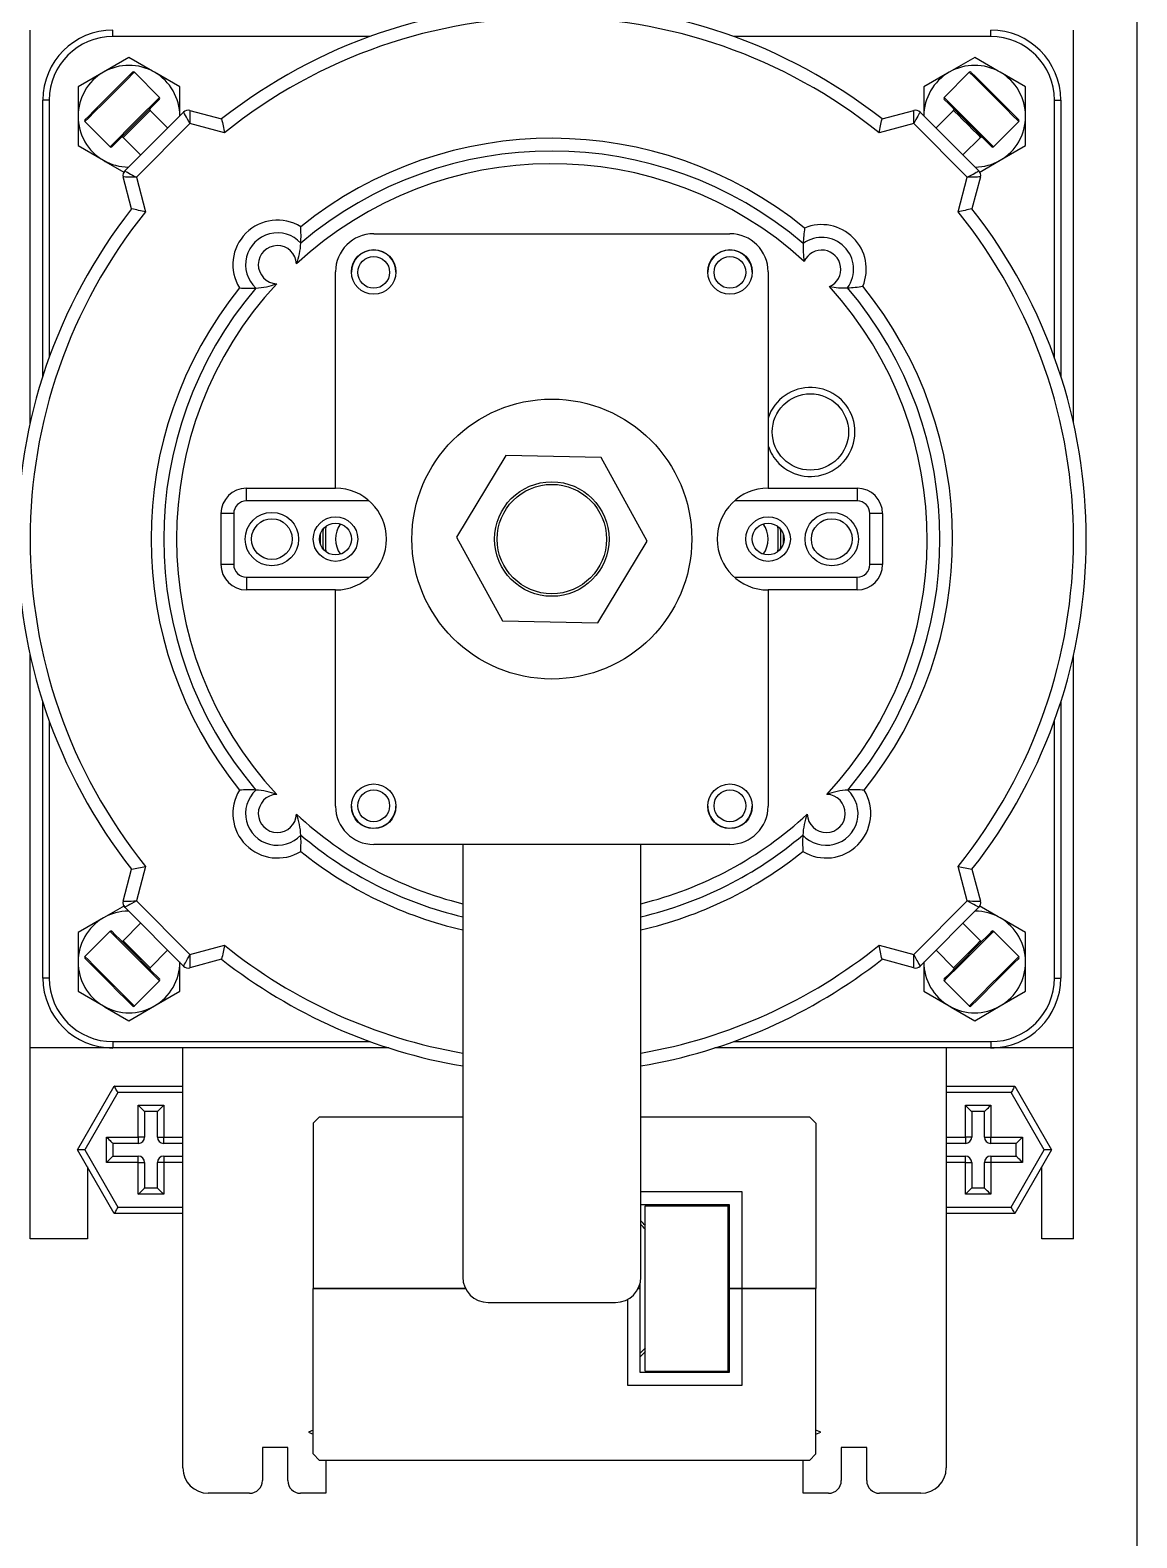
# Model space of a CAD drawing. Header units: millimetres. Extents: x 4754612 to 5801174, y 2368242 to 2777223.
# Drawn here: x 5038218.8 to 5038280.9, y 2446455.2 to 2446539.9 of the extents above; entities that cross this region are included whole.
import ezdxf

# ---------------------------------------------------------------- set-up
doc = ezdxf.new("R2010")
doc.units = ezdxf.units.MM
doc.header["$LTSCALE"] = 1000
doc.layers.add('(주)하나기공-LEADER', color=7, linetype='Continuous')

msp = doc.modelspace()

# ---------------------------------------------------------------- linework, layer by layer
at = {"layer": '(주)하나기공-LEADER', "color": 8, "linetype": 'ByBlock', "lineweight": -2}
for p, q in [((5038218.797, 2446517.804), (5038218.797, 2446539.868)), ((5038223.439, 2446539.511), (5038223.439, 2446539.868)), ((5038237.887, 2446539.511), (5038223.439, 2446539.511)), ((5038272.725, 2446539.511), (5038258.278, 2446539.511)), ((5038272.725, 2446539.511), (5038272.725, 2446539.868)), ((5038277.368, 2446517.804), (5038277.368, 2446539.868)), ((5038224.344, 2446538.335), (5038222.915, 2446537.51)), ((5038271.821, 2446538.335), (5038270.392, 2446537.51)), ((5038223.323, 2446536.287), (5038224.546, 2446537.51)), ((5038226.061, 2446536.096), (5038224.647, 2446537.51)), ((5038227.201, 2446536.685), (5038225.772, 2446537.51)), ((5038271.518, 2446537.51), (5038270.104, 2446536.096)), ((5038274.678, 2446536.685), (5038273.249, 2446537.51)), ((5038221.487, 2446536.685), (5038221.487, 2446535.036)), ((5038227.201, 2446535.036), (5038227.201, 2446536.685)), ((5038268.964, 2446536.685), (5038268.964, 2446535.036)), ((5038274.678, 2446535.036), (5038274.678, 2446536.685)), ((5038219.868, 2446535.94), (5038219.511, 2446535.94)), ((5038219.511, 2446520.444), (5038219.511, 2446535.94)), ((5038219.868, 2446535.94), (5038219.868, 2446521.493)), ((5038224.792, 2446534.827), (5038226.061, 2446536.096)), ((5038226.061, 2446535.995), (5038224.838, 2446534.772)), ((5038276.297, 2446535.94), (5038276.654, 2446535.94)), ((5038276.297, 2446521.493), (5038276.297, 2446535.94)), ((5038276.654, 2446535.94), (5038276.654, 2446520.444)), ((5038221.487, 2446535.036), (5038221.487, 2446533.386)), ((5038224.107, 2446531.971), (5038227.408, 2446535.273)), ((5038225.531, 2446535.364), (5038224.838, 2446534.672)), ((5038226.515, 2446534.38), (5038225.531, 2446535.364)), ((5038227.753, 2446535.365), (5038229.545, 2446534.885)), ((5038266.619, 2446534.885), (5038268.412, 2446535.365)), ((5038268.757, 2446535.273), (5038272.058, 2446531.971)), ((5038270.634, 2446535.364), (5038269.65, 2446534.38)), ((5038274.678, 2446533.386), (5038274.678, 2446535.036)), ((5038221.869, 2446534.733), (5038223.283, 2446533.318)), ((5038223.283, 2446533.318), (5038224.792, 2446534.827)), ((5038224.838, 2446534.672), (5038224.015, 2446533.849)), ((5038227.767, 2446534.622), (5038224.758, 2446531.612)), ((5038229.708, 2446534.102), (5038227.767, 2446534.622)), ((5038268.398, 2446534.622), (5038266.456, 2446534.102)), ((5038271.407, 2446531.612), (5038268.398, 2446534.622)), ((5038272.882, 2446533.318), (5038274.296, 2446534.733)), ((5038274.22, 2446534.909), (5038274.296, 2446534.834)), ((5038221.487, 2446533.386), (5038222.915, 2446532.561)), ((5038224.015, 2446533.849), (5038225, 2446532.864)), ((5038271.165, 2446532.864), (5038272.149, 2446533.849)), ((5038272.803, 2446533.396), (5038272.882, 2446533.318)), ((5038272.08, 2446531.886), (5038273.249, 2446532.561)), ((5038224.495, 2446529.834), (5038224.014, 2446531.626)), ((5038224.758, 2446531.612), (5038225.278, 2446529.671)), ((5038270.887, 2446529.671), (5038271.407, 2446531.612)), ((5038272.15, 2446531.626), (5038271.67, 2446529.834)), ((5038238.082, 2446528.44), (5038258.082, 2446528.44)), ((5038235.939, 2446514.154), (5038235.939, 2446526.297)), ((5038260.225, 2446526.297), (5038260.225, 2446514.154)), ((5038245.496, 2446515.993), (5038242.722, 2446511.405)), ((5038250.856, 2446515.885), (5038245.496, 2446515.993)), ((5038253.442, 2446511.189), (5038250.856, 2446515.885)), ((5038230.939, 2446513.44), (5038230.939, 2446514.154)), ((5038230.939, 2446514.154), (5038235.939, 2446514.154)), ((5038260.225, 2446514.154), (5038265.225, 2446514.154)), ((5038265.225, 2446514.154), (5038265.225, 2446513.44)), ((5038237.829, 2446513.44), (5038230.939, 2446513.44)), ((5038265.225, 2446513.44), (5038258.335, 2446513.44)), ((5038229.511, 2446509.868), (5038229.511, 2446512.726)), ((5038230.225, 2446512.726), (5038229.511, 2446512.726)), ((5038230.225, 2446512.726), (5038230.225, 2446509.868)), ((5038265.939, 2446509.868), (5038265.939, 2446512.726)), ((5038266.654, 2446512.726), (5038265.939, 2446512.726)), ((5038266.654, 2446512.726), (5038266.654, 2446509.868)), ((5038242.722, 2446511.405), (5038245.309, 2446506.709)), ((5038250.669, 2446506.601), (5038253.442, 2446511.189)), ((5038230.225, 2446509.868), (5038229.511, 2446509.868)), ((5038266.654, 2446509.868), (5038265.939, 2446509.868)), ((5038230.939, 2446509.154), (5038230.939, 2446508.44)), ((5038230.939, 2446509.154), (5038237.829, 2446509.154)), ((5038258.335, 2446509.154), (5038265.225, 2446509.154)), ((5038265.225, 2446508.44), (5038265.225, 2446509.154)), ((5038235.939, 2446508.44), (5038230.939, 2446508.44)), ((5038235.939, 2446496.297), (5038235.939, 2446508.44)), ((5038265.225, 2446508.44), (5038260.225, 2446508.44)), ((5038260.225, 2446508.44), (5038260.225, 2446496.297)), ((5038245.309, 2446506.709), (5038250.669, 2446506.601)), ((5038218.797, 2446482.726), (5038218.797, 2446504.79)), ((5038277.368, 2446482.726), (5038277.368, 2446504.79)), ((5038219.511, 2446486.654), (5038219.511, 2446502.15)), ((5038276.654, 2446502.15), (5038276.654, 2446486.654)), ((5038219.868, 2446501.101), (5038219.868, 2446486.654)), ((5038276.297, 2446486.654), (5038276.297, 2446501.101)), ((5038258.082, 2446494.154), (5038238.082, 2446494.154)), ((5038243.082, 2446494.154), (5038243.082, 2446469.868)), ((5038253.082, 2446469.868), (5038253.082, 2446494.154)), ((5038224.014, 2446490.967), (5038224.495, 2446492.76)), ((5038225.278, 2446492.923), (5038224.758, 2446490.982)), ((5038271.407, 2446490.982), (5038270.887, 2446492.923)), ((5038271.67, 2446492.76), (5038272.15, 2446490.967)), ((5038224.758, 2446490.982), (5038227.767, 2446487.972)), ((5038268.398, 2446487.972), (5038271.407, 2446490.982)), ((5038224.084, 2446490.708), (5038222.915, 2446490.033)), ((5038227.408, 2446487.321), (5038224.107, 2446490.623)), ((5038272.058, 2446490.623), (5038268.757, 2446487.321)), ((5038223.283, 2446489.276), (5038221.869, 2446487.861)), ((5038225, 2446489.73), (5038224.015, 2446488.745)), ((5038272.149, 2446488.745), (5038271.165, 2446489.73)), ((5038274.296, 2446487.861), (5038272.882, 2446489.276)), ((5038274.678, 2446489.208), (5038273.249, 2446490.033)), ((5038221.487, 2446489.208), (5038221.487, 2446487.558)), ((5038227.767, 2446487.972), (5038229.708, 2446488.492)), ((5038266.456, 2446488.492), (5038268.398, 2446487.972)), ((5038274.678, 2446487.558), (5038274.678, 2446489.208)), ((5038221.487, 2446487.558), (5038221.487, 2446485.909)), ((5038225.531, 2446487.23), (5038226.515, 2446488.214)), ((5038227.201, 2446485.909), (5038227.201, 2446487.558)), ((5038229.545, 2446487.709), (5038227.753, 2446487.229)), ((5038268.412, 2446487.229), (5038266.619, 2446487.709)), ((5038268.964, 2446487.558), (5038268.964, 2446485.909)), ((5038269.65, 2446488.214), (5038270.634, 2446487.23)), ((5038274.678, 2446485.909), (5038274.678, 2446487.558)), ((5038219.868, 2446486.654), (5038219.511, 2446486.654)), ((5038221.487, 2446485.909), (5038222.915, 2446485.084)), ((5038224.647, 2446485.084), (5038226.061, 2446486.498)), ((5038268.964, 2446485.909), (5038270.392, 2446485.084)), ((5038270.104, 2446486.498), (5038271.518, 2446485.084)), ((5038276.297, 2446486.654), (5038276.654, 2446486.654)), ((5038224.344, 2446484.259), (5038225.772, 2446485.084)), ((5038271.821, 2446484.259), (5038273.249, 2446485.084)), ((5038223.439, 2446482.726), (5038218.797, 2446482.726)), ((5038218.797, 2446472.011), (5038218.797, 2446482.726)), ((5038223.439, 2446483.083), (5038223.439, 2446482.726)), ((5038223.439, 2446483.083), (5038237.887, 2446483.083)), ((5038238.935, 2446482.726), (5038223.439, 2446482.726)), ((5038227.368, 2446459.154), (5038227.368, 2446482.726)), ((5038272.725, 2446482.726), (5038257.23, 2446482.726)), ((5038258.278, 2446483.083), (5038272.725, 2446483.083)), ((5038270.225, 2446482.726), (5038270.225, 2446459.154)), ((5038272.725, 2446483.083), (5038272.725, 2446482.726)), ((5038277.368, 2446482.726), (5038272.725, 2446482.726)), ((5038277.368, 2446472.011), (5038277.368, 2446482.726)), ((5038221.458, 2446477.011), (5038223.52, 2446480.583)), ((5038223.727, 2446480.226), (5038221.871, 2446477.011)), ((5038223.52, 2446480.583), (5038227.368, 2446480.583)), ((5038227.368, 2446480.226), (5038223.727, 2446480.226)), ((5038270.225, 2446480.583), (5038274.073, 2446480.583)), ((5038273.867, 2446480.226), (5038270.225, 2446480.226)), ((5038275.722, 2446477.011), (5038273.867, 2446480.226)), ((5038274.073, 2446480.583), (5038276.135, 2446477.011)), ((5038224.868, 2446477.726), (5038224.868, 2446479.511)), ((5038224.868, 2446479.511), (5038226.297, 2446479.511)), ((5038225.225, 2446479.154), (5038225.225, 2446477.726)), ((5038225.939, 2446479.154), (5038225.225, 2446479.154)), ((5038225.939, 2446477.726), (5038225.939, 2446479.154)), ((5038226.297, 2446479.511), (5038226.297, 2446477.726)), ((5038271.297, 2446479.511), (5038272.725, 2446479.511)), ((5038271.297, 2446477.726), (5038271.297, 2446479.511)), ((5038271.654, 2446479.154), (5038271.654, 2446477.726)), ((5038272.368, 2446479.154), (5038271.654, 2446479.154)), ((5038272.368, 2446477.726), (5038272.368, 2446479.154)), ((5038272.725, 2446479.511), (5038272.725, 2446477.726)), ((5038235.047, 2446478.861), (5038234.689, 2446478.504)), ((5038234.689, 2446478.504), (5038234.689, 2446469.218)), ((5038235.047, 2446478.861), (5038243.082, 2446478.861)), ((5038253.082, 2446478.861), (5038262.547, 2446478.861)), ((5038262.904, 2446478.504), (5038262.547, 2446478.861)), ((5038262.904, 2446478.504), (5038262.904, 2446469.218)), ((5038223.082, 2446476.297), (5038223.082, 2446477.726)), ((5038223.082, 2446477.726), (5038224.868, 2446477.726)), ((5038225.225, 2446477.726), (5038224.868, 2446477.726)), ((5038224.868, 2446477.726), (5038224.868, 2446477.368)), ((5038225.939, 2446477.726), (5038226.297, 2446477.726)), ((5038226.297, 2446477.368), (5038226.297, 2446477.726)), ((5038226.297, 2446477.726), (5038227.368, 2446477.726)), ((5038270.225, 2446477.726), (5038271.297, 2446477.726)), ((5038271.297, 2446477.726), (5038271.297, 2446477.368)), ((5038271.654, 2446477.726), (5038271.297, 2446477.726)), ((5038272.368, 2446477.726), (5038272.725, 2446477.726)), ((5038272.725, 2446477.726), (5038274.511, 2446477.726)), ((5038272.725, 2446477.368), (5038272.725, 2446477.726)), ((5038274.511, 2446477.726), (5038274.511, 2446476.297)), ((5038221.871, 2446477.011), (5038221.458, 2446477.011)), ((5038223.52, 2446473.44), (5038221.458, 2446477.011)), ((5038221.871, 2446477.011), (5038223.727, 2446473.797)), ((5038223.439, 2446477.368), (5038223.439, 2446476.654)), ((5038224.868, 2446477.368), (5038223.439, 2446477.368)), ((5038223.439, 2446476.654), (5038224.868, 2446476.654)), ((5038224.868, 2446476.297), (5038224.868, 2446476.654)), ((5038227.368, 2446477.368), (5038226.297, 2446477.368)), ((5038226.297, 2446476.654), (5038226.297, 2446476.297)), ((5038226.297, 2446476.654), (5038227.368, 2446476.654)), ((5038271.297, 2446477.368), (5038270.225, 2446477.368)), ((5038270.225, 2446476.654), (5038271.297, 2446476.654)), ((5038271.297, 2446476.297), (5038271.297, 2446476.654)), ((5038274.154, 2446477.368), (5038272.725, 2446477.368)), ((5038272.725, 2446476.654), (5038274.154, 2446476.654)), ((5038272.725, 2446476.654), (5038272.725, 2446476.297)), ((5038273.867, 2446473.797), (5038275.722, 2446477.011)), ((5038276.135, 2446477.011), (5038274.073, 2446473.44)), ((5038274.154, 2446476.654), (5038274.154, 2446477.368)), ((5038276.135, 2446477.011), (5038275.722, 2446477.011)), ((5038222.011, 2446476.054), (5038222.011, 2446472.011)), ((5038224.868, 2446476.297), (5038223.082, 2446476.297)), ((5038224.868, 2446474.511), (5038224.868, 2446476.297)), ((5038224.868, 2446476.297), (5038225.225, 2446476.297)), ((5038225.225, 2446476.297), (5038225.225, 2446474.868)), ((5038225.939, 2446474.868), (5038225.939, 2446476.297)), ((5038226.297, 2446476.297), (5038225.939, 2446476.297)), ((5038226.297, 2446476.297), (5038226.297, 2446474.511)), ((5038227.368, 2446476.297), (5038226.297, 2446476.297)), ((5038271.297, 2446476.297), (5038270.225, 2446476.297)), ((5038271.297, 2446474.511), (5038271.297, 2446476.297)), ((5038271.297, 2446476.297), (5038271.654, 2446476.297)), ((5038271.654, 2446476.297), (5038271.654, 2446474.868)), ((5038272.368, 2446474.868), (5038272.368, 2446476.297)), ((5038272.725, 2446476.297), (5038272.368, 2446476.297)), ((5038272.725, 2446476.297), (5038272.725, 2446474.511)), ((5038274.511, 2446476.297), (5038272.725, 2446476.297)), ((5038275.582, 2446472.011), (5038275.582, 2446476.054)), ((5038225.225, 2446474.868), (5038225.939, 2446474.868)), ((5038271.654, 2446474.868), (5038272.368, 2446474.868)), ((5038226.297, 2446474.511), (5038224.868, 2446474.511)), ((5038258.761, 2446474.647), (5038253.082, 2446474.647)), ((5038258.761, 2446469.218), (5038258.761, 2446474.647)), ((5038272.725, 2446474.511), (5038271.297, 2446474.511)), ((5038227.368, 2446473.44), (5038223.52, 2446473.44)), ((5038223.727, 2446473.797), (5038227.368, 2446473.797)), ((5038253.082, 2446473.933), (5038258.047, 2446473.933)), ((5038253.332, 2446473.861), (5038257.975, 2446473.861)), ((5038253.332, 2446464.576), (5038253.332, 2446473.861)), ((5038257.975, 2446473.861), (5038257.975, 2446473.933)), ((5038257.975, 2446464.576), (5038257.975, 2446473.861)), ((5038258.047, 2446473.933), (5038258.047, 2446469.218)), ((5038270.225, 2446473.797), (5038273.867, 2446473.797)), ((5038274.073, 2446473.44), (5038270.225, 2446473.44)), ((5038222.011, 2446472.011), (5038218.797, 2446472.011)), ((5038277.368, 2446472.011), (5038275.582, 2446472.011)), ((5038234.689, 2446469.218), (5038243.239, 2446469.218)), ((5038234.689, 2446459.933), (5038234.689, 2446469.218)), ((5038243.239, 2446469.218), (5038234.689, 2446469.218)), ((5038252.926, 2446469.218), (5038253.047, 2446469.218)), ((5038253.047, 2446469.218), (5038252.926, 2446469.218)), ((5038253.047, 2446469.218), (5038253.047, 2446469.551)), ((5038253.047, 2446464.504), (5038253.047, 2446469.218)), ((5038258.047, 2446469.218), (5038258.761, 2446469.218)), ((5038258.047, 2446469.218), (5038258.047, 2446464.504)), ((5038258.761, 2446469.218), (5038258.047, 2446469.218)), ((5038258.761, 2446469.218), (5038262.904, 2446469.218)), ((5038258.761, 2446463.79), (5038258.761, 2446469.218)), ((5038262.904, 2446469.218), (5038258.761, 2446469.218)), ((5038262.904, 2446459.933), (5038262.904, 2446469.218)), ((5038244.511, 2446468.44), (5038251.654, 2446468.44)), ((5038252.332, 2446468.611), (5038252.332, 2446463.79)), ((5038258.047, 2446464.504), (5038253.047, 2446464.504)), ((5038253.332, 2446464.576), (5038257.975, 2446464.576)), ((5038257.975, 2446464.504), (5038257.975, 2446464.576)), ((5038252.332, 2446463.79), (5038258.761, 2446463.79)), ((5038234.689, 2446461.28), (5038234.414, 2446461.166)), ((5038234.414, 2446461.166), (5038234.689, 2446461.051)), ((5038263.179, 2446461.166), (5038262.904, 2446461.28)), ((5038262.904, 2446461.051), (5038263.179, 2446461.166)), ((5038233.261, 2446460.29), (5038231.832, 2446460.29)), ((5038231.832, 2446460.29), (5038231.832, 2446458.44)), ((5038233.261, 2446458.44), (5038233.261, 2446460.29)), ((5038234.689, 2446459.933), (5038235.047, 2446459.576)), ((5038262.547, 2446459.576), (5038262.904, 2446459.933)), ((5038265.761, 2446460.29), (5038264.332, 2446460.29)), ((5038264.332, 2446460.29), (5038264.332, 2446458.44)), ((5038265.761, 2446458.44), (5038265.761, 2446460.29)), ((5038262.547, 2446459.576), (5038235.047, 2446459.576)), ((5038235.404, 2446459.576), (5038235.404, 2446457.726)), ((5038262.189, 2446457.726), (5038262.189, 2446459.576)), ((5038231.118, 2446457.726), (5038228.797, 2446457.726)), ((5038235.404, 2446457.726), (5038233.975, 2446457.726)), ((5038263.618, 2446457.726), (5038262.189, 2446457.726)), ((5038268.797, 2446457.726), (5038266.475, 2446457.726))]:
    msp.add_line(p, q, dxfattribs=at)
msp.add_lwpolyline([(5038280.925, 2446452.726), (5038088.068, 2446452.726), (5038088.068, 2446555.583), (5038088.068, 2446557.726), (5038280.925, 2446557.726), (5038280.925, 2446555.583)], close=True, dxfattribs=at)
for points in [[(5038225.772, 2446537.51), (5038225.671, 2446537.569), (5038224.344, 2446538.335)], [(5038273.249, 2446537.51), (5038273.148, 2446537.569), (5038271.821, 2446538.335)], [(5038222.915, 2446537.51), (5038222.814, 2446537.451), (5038221.487, 2446536.685)], [(5038224.647, 2446537.51), (5038224.647, 2446537.51), (5038224.55, 2446537.414), (5038224.279, 2446537.142), (5038223.869, 2446536.733), (5038223.378, 2446536.241)], [(5038270.392, 2446537.51), (5038270.291, 2446537.451), (5038268.964, 2446536.685)], [(5038274.296, 2446534.733), (5038274.218, 2446534.811), (5038273.963, 2446535.065), (5038273.566, 2446535.462), (5038273.08, 2446535.948), (5038272.57, 2446536.458), (5038272.106, 2446536.922), (5038271.75, 2446537.278), (5038271.551, 2446537.478), (5038271.518, 2446537.51)], [(5038271.619, 2446537.51), (5038271.65, 2446537.479), (5038271.843, 2446537.286), (5038272.186, 2446536.943), (5038272.633, 2446536.496), (5038273.124, 2446536.005), (5038273.593, 2446535.537), (5038273.975, 2446535.154), (5038274.22, 2446534.909)], [(5038221.869, 2446534.834), (5038221.89, 2446534.855), (5038222.065, 2446535.03), (5038222.394, 2446535.359), (5038222.833, 2446535.798), (5038223.323, 2446536.287)], [(5038223.378, 2446536.241), (5038222.87, 2446535.733), (5038222.414, 2446535.278), (5038222.072, 2446534.936), (5038221.891, 2446534.755), (5038221.869, 2446534.733)], [(5038270.104, 2446536.096), (5038270.136, 2446536.064), (5038270.336, 2446535.864), (5038270.692, 2446535.508), (5038271.156, 2446535.044), (5038271.666, 2446534.534), (5038272.152, 2446534.048), (5038272.549, 2446533.651), (5038272.803, 2446533.396)], [(5038272.781, 2446533.318), (5038272.705, 2446533.394), (5038272.46, 2446533.639), (5038272.077, 2446534.022), (5038271.609, 2446534.49), (5038271.118, 2446534.981), (5038270.671, 2446535.428), (5038270.328, 2446535.771), (5038270.135, 2446535.964), (5038270.104, 2446535.995)], [(5038227.767, 2446534.622), (5038227.697, 2446534.749), (5038227.63, 2446534.871), (5038227.568, 2446534.983), (5038227.513, 2446535.082), (5038227.468, 2446535.163), (5038227.435, 2446535.223), (5038227.415, 2446535.26), (5038227.408, 2446535.273)], [(5038227.753, 2446535.365), (5038227.753, 2446535.351), (5038227.754, 2446535.308), (5038227.755, 2446535.24), (5038227.757, 2446535.147), (5038227.759, 2446535.035), (5038227.762, 2446534.906), (5038227.764, 2446534.767), (5038227.767, 2446534.622)], [(5038268.398, 2446534.622), (5038268.4, 2446534.767), (5038268.403, 2446534.906), (5038268.405, 2446535.035), (5038268.408, 2446535.147), (5038268.409, 2446535.24), (5038268.411, 2446535.308), (5038268.412, 2446535.351), (5038268.412, 2446535.365)], [(5038268.757, 2446535.273), (5038268.751, 2446535.263), (5038268.735, 2446535.233), (5038268.709, 2446535.185), (5038268.673, 2446535.12), (5038268.628, 2446535.04), (5038268.577, 2446534.947), (5038268.52, 2446534.844), (5038268.46, 2446534.735), (5038268.398, 2446534.622)], [(5038272.149, 2446533.849), (5038272.107, 2446533.891), (5038271.956, 2446534.042), (5038271.72, 2446534.278), (5038271.434, 2446534.564), (5038271.141, 2446534.857), (5038270.886, 2446535.111), (5038270.709, 2446535.289), (5038270.635, 2446535.363), (5038270.634, 2446535.364)], [(5038224.838, 2446534.772), (5038224.348, 2446534.283), (5038223.909, 2446533.844), (5038223.58, 2446533.515), (5038223.405, 2446533.34), (5038223.384, 2446533.318)], [(5038273.249, 2446532.561), (5038273.351, 2446532.62), (5038274.678, 2446533.386)], [(5038222.915, 2446532.561), (5038223.017, 2446532.503), (5038224.084, 2446531.886)], [(5038224.758, 2446531.612), (5038224.613, 2446531.615), (5038224.473, 2446531.618), (5038224.345, 2446531.62), (5038224.232, 2446531.622), (5038224.14, 2446531.624), (5038224.071, 2446531.625), (5038224.029, 2446531.626), (5038224.014, 2446531.626)], [(5038224.107, 2446531.971), (5038224.117, 2446531.966), (5038224.146, 2446531.95), (5038224.194, 2446531.923), (5038224.259, 2446531.887), (5038224.339, 2446531.843), (5038224.432, 2446531.792), (5038224.535, 2446531.735), (5038224.645, 2446531.675), (5038224.758, 2446531.612)], [(5038271.407, 2446531.612), (5038271.52, 2446531.675), (5038271.63, 2446531.735), (5038271.732, 2446531.792), (5038271.825, 2446531.843), (5038271.906, 2446531.887), (5038271.971, 2446531.923), (5038272.019, 2446531.95), (5038272.048, 2446531.966), (5038272.058, 2446531.971)], [(5038272.15, 2446531.626), (5038272.139, 2446531.626), (5038272.106, 2446531.626), (5038272.051, 2446531.625), (5038271.976, 2446531.623), (5038271.885, 2446531.621), (5038271.779, 2446531.619), (5038271.661, 2446531.617), (5038271.536, 2446531.615), (5038271.407, 2446531.612)], [(5038224.014, 2446490.967), (5038224.029, 2446490.968), (5038224.071, 2446490.969), (5038224.14, 2446490.97), (5038224.232, 2446490.972), (5038224.345, 2446490.974), (5038224.473, 2446490.976), (5038224.613, 2446490.979), (5038224.758, 2446490.982)], [(5038224.758, 2446490.982), (5038224.631, 2446490.912), (5038224.509, 2446490.844), (5038224.396, 2446490.782), (5038224.297, 2446490.728), (5038224.216, 2446490.683), (5038224.156, 2446490.65), (5038224.119, 2446490.629), (5038224.107, 2446490.623)], [(5038271.407, 2446490.982), (5038271.552, 2446490.979), (5038271.691, 2446490.976), (5038271.82, 2446490.974), (5038271.933, 2446490.972), (5038272.025, 2446490.97), (5038272.094, 2446490.969), (5038272.136, 2446490.968), (5038272.15, 2446490.967)], [(5038272.058, 2446490.623), (5038272.045, 2446490.629), (5038272.008, 2446490.65), (5038271.948, 2446490.683), (5038271.867, 2446490.728), (5038271.769, 2446490.782), (5038271.656, 2446490.844), (5038271.534, 2446490.912), (5038271.407, 2446490.982)], [(5038273.249, 2446490.033), (5038273.148, 2446490.091), (5038272.08, 2446490.708)], [(5038222.915, 2446490.033), (5038222.814, 2446489.974), (5038221.487, 2446489.208)], [(5038226.061, 2446486.498), (5038226.059, 2446486.499), (5038225.942, 2446486.617), (5038225.653, 2446486.906), (5038225.231, 2446487.327), (5038224.734, 2446487.824), (5038224.229, 2446488.33), (5038223.783, 2446488.775), (5038223.458, 2446489.101), (5038223.296, 2446489.263), (5038223.283, 2446489.276)], [(5038223.384, 2446489.276), (5038223.397, 2446489.263), (5038223.552, 2446489.107), (5038223.866, 2446488.794), (5038224.296, 2446488.364), (5038224.783, 2446487.877), (5038225.262, 2446487.398), (5038225.668, 2446486.992), (5038225.946, 2446486.713), (5038226.059, 2446486.6), (5038226.061, 2446486.599)], [(5038270.104, 2446486.599), (5038270.168, 2446486.663), (5038270.402, 2446486.897), (5038270.776, 2446487.272), (5038271.241, 2446487.736), (5038271.732, 2446488.228), (5038272.185, 2446488.68), (5038272.537, 2446489.032), (5038272.741, 2446489.236), (5038272.781, 2446489.276)], [(5038272.882, 2446489.276), (5038272.841, 2446489.235), (5038272.629, 2446489.023), (5038272.263, 2446488.657), (5038271.794, 2446488.188), (5038271.284, 2446487.678), (5038270.802, 2446487.196), (5038270.413, 2446486.807), (5038270.17, 2446486.564), (5038270.104, 2446486.498)], [(5038224.015, 2446488.745), (5038224.044, 2446488.717), (5038224.179, 2446488.582), (5038224.404, 2446488.357), (5038224.685, 2446488.076), (5038224.979, 2446487.781), (5038225.243, 2446487.518), (5038225.434, 2446487.326), (5038225.525, 2446487.235), (5038225.531, 2446487.23)], [(5038270.634, 2446487.23), (5038270.634, 2446487.231), (5038270.702, 2446487.298), (5038270.874, 2446487.47), (5038271.126, 2446487.722), (5038271.417, 2446488.013), (5038271.705, 2446488.301), (5038271.945, 2446488.541), (5038272.101, 2446488.697), (5038272.149, 2446488.745)], [(5038221.869, 2446487.861), (5038221.882, 2446487.848), (5038222.044, 2446487.687), (5038222.369, 2446487.361), (5038222.815, 2446486.915), (5038223.32, 2446486.41), (5038223.817, 2446485.913), (5038224.239, 2446485.492), (5038224.528, 2446485.203), (5038224.645, 2446485.085), (5038224.647, 2446485.084)], [(5038224.546, 2446485.084), (5038224.544, 2446485.085), (5038224.431, 2446485.198), (5038224.153, 2446485.477), (5038223.746, 2446485.883), (5038223.267, 2446486.362), (5038222.78, 2446486.849), (5038222.351, 2446487.278), (5038222.037, 2446487.592), (5038221.881, 2446487.748), (5038221.869, 2446487.76)], [(5038227.408, 2446487.321), (5038227.415, 2446487.334), (5038227.435, 2446487.371), (5038227.468, 2446487.431), (5038227.513, 2446487.512), (5038227.568, 2446487.611), (5038227.63, 2446487.723), (5038227.697, 2446487.845), (5038227.767, 2446487.972)], [(5038227.767, 2446487.972), (5038227.764, 2446487.827), (5038227.762, 2446487.688), (5038227.759, 2446487.559), (5038227.757, 2446487.447), (5038227.755, 2446487.354), (5038227.754, 2446487.286), (5038227.753, 2446487.243), (5038227.753, 2446487.229)], [(5038268.412, 2446487.229), (5038268.412, 2446487.24), (5038268.411, 2446487.274), (5038268.41, 2446487.329), (5038268.408, 2446487.403), (5038268.407, 2446487.494), (5038268.405, 2446487.601), (5038268.402, 2446487.718), (5038268.4, 2446487.843), (5038268.398, 2446487.972)], [(5038268.398, 2446487.972), (5038268.46, 2446487.859), (5038268.52, 2446487.75), (5038268.577, 2446487.647), (5038268.628, 2446487.554), (5038268.673, 2446487.474), (5038268.709, 2446487.409), (5038268.735, 2446487.361), (5038268.751, 2446487.331), (5038268.757, 2446487.321)], [(5038271.518, 2446485.084), (5038271.585, 2446485.15), (5038271.827, 2446485.393), (5038272.216, 2446485.782), (5038272.698, 2446486.264), (5038273.208, 2446486.774), (5038273.678, 2446487.243), (5038274.043, 2446487.609), (5038274.255, 2446487.821), (5038274.296, 2446487.861)], [(5038274.296, 2446487.76), (5038274.256, 2446487.721), (5038274.052, 2446487.517), (5038273.7, 2446487.165), (5038273.248, 2446486.712), (5038272.756, 2446486.221), (5038272.292, 2446485.756), (5038271.917, 2446485.382), (5038271.683, 2446485.148), (5038271.619, 2446485.084)], [(5038225.772, 2446485.084), (5038225.874, 2446485.143), (5038227.201, 2446485.909)], [(5038273.249, 2446485.084), (5038273.351, 2446485.143), (5038274.678, 2446485.909)], [(5038222.915, 2446485.084), (5038223.017, 2446485.025), (5038224.344, 2446484.259)], [(5038270.392, 2446485.084), (5038270.494, 2446485.025), (5038271.821, 2446484.259)], [(5038223.727, 2446480.226), (5038223.686, 2446480.295), (5038223.648, 2446480.362), (5038223.612, 2446480.424), (5038223.581, 2446480.478), (5038223.555, 2446480.523), (5038223.536, 2446480.556), (5038223.524, 2446480.576), (5038223.52, 2446480.583)], [(5038274.073, 2446480.583), (5038274.07, 2446480.577), (5038274.06, 2446480.561), (5038274.045, 2446480.535), (5038274.025, 2446480.499), (5038273.999, 2446480.455), (5038273.97, 2446480.404), (5038273.937, 2446480.348), (5038273.902, 2446480.288), (5038273.867, 2446480.226)], [(5038225.225, 2446479.154), (5038225.218, 2446479.161), (5038225.198, 2446479.181), (5038225.165, 2446479.214), (5038225.121, 2446479.259), (5038225.066, 2446479.313), (5038225.005, 2446479.375), (5038224.938, 2446479.442), (5038224.868, 2446479.511)], [(5038225.939, 2446479.154), (5038225.946, 2446479.161), (5038225.967, 2446479.181), (5038226, 2446479.214), (5038226.044, 2446479.259), (5038226.098, 2446479.313), (5038226.16, 2446479.375), (5038226.227, 2446479.442), (5038226.297, 2446479.511)], [(5038271.654, 2446479.154), (5038271.647, 2446479.161), (5038271.627, 2446479.181), (5038271.594, 2446479.214), (5038271.549, 2446479.259), (5038271.495, 2446479.313), (5038271.433, 2446479.375), (5038271.366, 2446479.442), (5038271.297, 2446479.511)], [(5038272.368, 2446479.154), (5038272.375, 2446479.161), (5038272.395, 2446479.181), (5038272.428, 2446479.214), (5038272.473, 2446479.259), (5038272.527, 2446479.313), (5038272.588, 2446479.375), (5038272.655, 2446479.442), (5038272.725, 2446479.511)], [(5038223.082, 2446477.726), (5038223.152, 2446477.656), (5038223.219, 2446477.589), (5038223.281, 2446477.527), (5038223.335, 2446477.473), (5038223.379, 2446477.429), (5038223.412, 2446477.396), (5038223.433, 2446477.375), (5038223.439, 2446477.368)], [(5038274.154, 2446477.368), (5038274.161, 2446477.375), (5038274.181, 2446477.396), (5038274.214, 2446477.429), (5038274.258, 2446477.473), (5038274.312, 2446477.527), (5038274.374, 2446477.589), (5038274.441, 2446477.656), (5038274.511, 2446477.726)], [(5038223.082, 2446476.297), (5038223.152, 2446476.367), (5038223.219, 2446476.434), (5038223.281, 2446476.495), (5038223.335, 2446476.55), (5038223.379, 2446476.594), (5038223.412, 2446476.627), (5038223.433, 2446476.647), (5038223.439, 2446476.654)], [(5038274.154, 2446476.654), (5038274.161, 2446476.647), (5038274.181, 2446476.627), (5038274.214, 2446476.594), (5038274.258, 2446476.55), (5038274.312, 2446476.495), (5038274.374, 2446476.434), (5038274.441, 2446476.367), (5038274.511, 2446476.297)], [(5038224.868, 2446474.511), (5038224.938, 2446474.581), (5038225.005, 2446474.648), (5038225.066, 2446474.71), (5038225.121, 2446474.764), (5038225.165, 2446474.808), (5038225.198, 2446474.841), (5038225.218, 2446474.862), (5038225.225, 2446474.868)], [(5038226.297, 2446474.511), (5038226.227, 2446474.581), (5038226.16, 2446474.648), (5038226.098, 2446474.71), (5038226.044, 2446474.764), (5038226, 2446474.808), (5038225.967, 2446474.841), (5038225.946, 2446474.862), (5038225.939, 2446474.868)], [(5038271.297, 2446474.511), (5038271.366, 2446474.581), (5038271.433, 2446474.648), (5038271.495, 2446474.71), (5038271.549, 2446474.764), (5038271.594, 2446474.808), (5038271.627, 2446474.841), (5038271.647, 2446474.862), (5038271.654, 2446474.868)], [(5038272.725, 2446474.511), (5038272.655, 2446474.581), (5038272.588, 2446474.648), (5038272.527, 2446474.71), (5038272.473, 2446474.764), (5038272.428, 2446474.808), (5038272.395, 2446474.841), (5038272.375, 2446474.862), (5038272.368, 2446474.868)], [(5038223.727, 2446473.797), (5038223.686, 2446473.727), (5038223.648, 2446473.66), (5038223.612, 2446473.599), (5038223.581, 2446473.544), (5038223.555, 2446473.5), (5038223.536, 2446473.467), (5038223.524, 2446473.447), (5038223.52, 2446473.44)], [(5038274.073, 2446473.44), (5038274.069, 2446473.447), (5038274.057, 2446473.467), (5038274.038, 2446473.5), (5038274.012, 2446473.544), (5038273.981, 2446473.599), (5038273.946, 2446473.66), (5038273.907, 2446473.727), (5038273.867, 2446473.797)]]:
    msp.add_lwpolyline(points, dxfattribs=at)
for centre, radius in [((5038238.082, 2446526.297), 1.25), ((5038258.082, 2446526.297), 1.25), ((5038238.082, 2446526.271), 0.893), ((5038258.082, 2446526.271), 0.893), ((5038248.082, 2446511.297), 7.857), ((5038262.6, 2446517.311), 2.143), ((5038248.082, 2446511.297), 3.214), ((5038248.082, 2446511.297), 3.071), ((5038232.368, 2446511.297), 1.5), ((5038232.368, 2446511.297), 1.143), ((5038235.939, 2446511.297), 1.25), ((5038235.939, 2446511.297), 0.893), ((5038260.225, 2446511.297), 1.25), ((5038260.225, 2446511.297), 0.893), ((5038263.797, 2446511.297), 1.5), ((5038263.797, 2446511.297), 1.143), ((5038238.082, 2446496.297), 1.25), ((5038238.082, 2446496.323), 0.893), ((5038258.082, 2446496.297), 1.25), ((5038258.082, 2446496.323), 0.893)]:
    msp.add_circle(centre, radius, dxfattribs=at)
for centre, radius, start, end in [((5038248.082, 2446511.297), 30, 51.83714, 128.16286), ((5038248.082, 2446511.297), 29.286, 51.14106, 128.85894), ((5038223.439, 2446535.94), 3.929, 90, 180), ((5038223.439, 2446535.94), 3.571, 90, 180), ((5038272.725, 2446535.94), 3.929, 0, 90), ((5038272.725, 2446535.94), 3.571, 0, 90), ((5038224.344, 2446535.036), 2.857, 120, 180), ((5038224.344, 2446535.036), 2.857, 60, 120), ((5038224.596, 2446537.46), 0.0714, 45, 135), ((5038224.344, 2446535.036), 2.857, 0, 60), ((5038271.821, 2446535.036), 2.857, 120, 180), ((5038271.821, 2446535.036), 2.857, 60, 120), ((5038271.568, 2446537.46), 0.0714, 45, 135), ((5038271.821, 2446535.036), 2.857, 0, 60), ((5038226.01, 2446536.046), 0.0714, 315, 45), ((5038270.154, 2446536.046), 0.0714, 135, 225), ((5038224.344, 2446535.036), 2.857, 180, 240), ((5038225.581, 2446535.414), 0.0714, 135, 225), ((5038227.66, 2446535.02), 0.357, 75, 135), ((5038268.504, 2446535.02), 0.357, 45, 105), ((5038270.583, 2446535.414), 0.0714, 315, 45), ((5038271.821, 2446535.036), 2.857, 300, 0), ((5038221.919, 2446534.783), 0.0714, 135, 225), ((5038348.99, 2446559.331), 121.92, 191.56663, 191.94255), ((5038135.144, 2446561.833), 134.209, 348.07503, 348.41653), ((5038274.245, 2446534.783), 0.0714, 315, 45), ((5038223.334, 2446533.369), 0.0714, 225, 315), ((5038223.965, 2446533.798), 0.0714, 45, 135), ((5038248.082, 2446511.297), 22.5, 50.89656, 128.79694), ((5038272.2, 2446533.798), 0.0714, 45, 135), ((5038272.831, 2446533.369), 0.0714, 225, 315), ((5038224.344, 2446535.036), 2.857, 240, 269.40056), ((5038248.082, 2446511.297), 21.786, 49.64095, 130.30231), ((5038271.821, 2446535.036), 2.857, 270.59944, 300), ((5038224.359, 2446531.719), 0.357, 135, 195), ((5038248.082, 2446511.297), 21.071, 47.724, 132.86429), ((5038271.805, 2446531.719), 0.357, 345, 45), ((5038248.082, 2446511.297), 30, 141.83714, 218.16286), ((5038248.082, 2446511.297), 29.286, 141.14106, 218.85894), ((5038197.265, 2446397.01), 135.586, 78.07658, 78.41461), ((5038232.677, 2446526.702), 2.5, 58.475, 211.525), ((5038298.891, 2446397.05), 135.545, 101.58534, 101.92347), ((5038248.082, 2446511.297), 29.286, 321.14106, 38.85894), ((5038248.082, 2446511.297), 30, 321.83714, 38.16286), ((5038232.677, 2446526.702), 1.786, 42.65115, 227.34885), ((5038226.591, 2446528.322), 7.411, 356.82238, 3.94888), ((5038238.082, 2446526.297), 2.143, 90, 180), ((5038258.082, 2446526.297), 2.143, 0, 90), ((5038270.529, 2446527.523), 8.347, 171.49561, 177.42506), ((5038263.235, 2446526.449), 1.786, 324.2069, 125.7931), ((5038263.235, 2446526.449), 2.5, 337.39269, 112.60731), ((5038232.677, 2446526.702), 1.071, 2.13073, 267.86927), ((5038230.241, 2446528.079), 3.754, 339.1237, 357.43991), ((5038238.082, 2446526.271), 1.25, 0.59085, 179.40931), ((5038258.082, 2446526.271), 1.25, 0.58904, 179.41096), ((5038266.463, 2446527.674), 4.279, 177.00066, 190.58193), ((5038263.235, 2446526.449), 1.071, 294.1725, 155.8275), ((5038248.082, 2446511.297), 21.071, 137.13571, 222.86429), ((5038231.299, 2446529.145), 3.76, 272.57616, 290.86023), ((5038248.082, 2446511.297), 22.5, 141.20306, 218.79694), ((5038248.082, 2446511.297), 21.786, 139.69769, 220.30231), ((5038231.057, 2446532.788), 7.411, 266.05122, 273.17719), ((5038248.082, 2446511.297), 21.071, 317.13571, 42.276), ((5038264.459, 2446529.68), 4.281, 259.42184, 272.99589), ((5038264.312, 2446533.707), 8.31, 272.56193, 278.51779), ((5038248.082, 2446511.297), 21.786, 319.69769, 40.35905), ((5038248.082, 2446511.297), 22.5, 321.20306, 39.10344), ((5038262.6, 2446517.311), 2.5, 225, 161.82347), ((5038262.6, 2446517.311), 2.5, 198.17653, 225), ((5038230.939, 2446512.726), 1.429, 90, 180), ((5038235.939, 2446511.297), 2.857, 270, 90), ((5038260.225, 2446511.297), 2.857, 90, 270), ((5038265.225, 2446512.726), 1.429, 0, 90), ((5038230.939, 2446512.726), 0.714, 90, 180), ((5038265.225, 2446512.726), 0.714, 0, 90), ((5038237.368, 2446511.297), 1.429, 143.58009, 216.41991), ((5038258.797, 2446511.297), 1.429, 323.58009, 36.41991), ((5038248.082, 2446511.297), 13, 178.85991, 181.14009), ((5038248.082, 2446511.297), 12.857, 177.54328, 182.45672), ((5038248.082, 2446511.297), 12.714, 176.83607, 183.16393), ((5038248.082, 2446511.297), 12.714, 356.83607, 3.16393), ((5038248.082, 2446511.297), 12.857, 357.54328, 2.45672), ((5038248.082, 2446511.297), 13, 358.85991, 1.14009), ((5038230.939, 2446509.868), 1.429, 180, 270), ((5038230.939, 2446509.868), 0.714, 180, 270), ((5038265.225, 2446509.868), 1.429, 270, 0), ((5038265.225, 2446509.868), 0.714, 270, 0), ((5038232.677, 2446495.892), 2.5, 148.475, 301.525), ((5038231.057, 2446489.822), 7.395, 86.81502, 93.95663), ((5038232.677, 2446495.892), 1.786, 132.65115, 317.34885), ((5038231.299, 2446493.45), 3.759, 69.13651, 87.42714), ((5038232.677, 2446495.892), 1.071, 92.13073, 357.86927), ((5038263.487, 2446495.892), 1.786, 222.65115, 47.34885), ((5038263.487, 2446495.892), 2.5, 238.475, 31.525), ((5038263.487, 2446495.892), 1.071, 182.13073, 87.86927), ((5038264.865, 2446493.452), 3.757, 92.56717, 110.86917), ((5038265.108, 2446489.822), 7.395, 86.04336, 93.18499), ((5038238.082, 2446496.297), 2.143, 180, 270), ((5038238.082, 2446496.323), 1.25, 180.58744, 225), ((5038238.082, 2446496.323), 1.25, 225, 359.41272), ((5038258.082, 2446496.323), 1.25, 180.57675, 225), ((5038258.082, 2446496.323), 1.25, 225, 359.42411), ((5038258.082, 2446496.297), 2.143, 270, 0), ((5038230.241, 2446494.515), 3.753, 2.55895, 20.87743), ((5038248.082, 2446511.297), 21.071, 227.13571, 256.27346), ((5038248.082, 2446511.297), 21.071, 283.72654, 312.86429), ((5038265.929, 2446494.514), 3.759, 159.13571, 177.42791), ((5038226.593, 2446494.271), 7.409, 356.05035, 3.17839), ((5038248.082, 2446511.297), 21.786, 229.69769, 256.73188), ((5038248.082, 2446511.297), 21.786, 283.26812, 310.30231), ((5038269.517, 2446494.271), 7.355, 176.79558, 183.97635), ((5038248.082, 2446511.297), 22.5, 231.20306, 257.16041), ((5038248.082, 2446511.297), 22.5, 282.83959, 308.79694), ((5038198.172, 2446621.227), 131.136, 281.57968, 281.92918), ((5038297.985, 2446621.186), 131.095, 258.07077, 258.42038), ((5038224.359, 2446490.875), 0.357, 165, 225), ((5038271.805, 2446490.875), 0.357, 315, 15), ((5038224.344, 2446487.558), 2.857, 90.59944, 120), ((5038271.821, 2446487.558), 2.857, 60, 89.40056), ((5038224.344, 2446487.558), 2.857, 120, 180), ((5038223.334, 2446489.225), 0.0714, 45, 135), ((5038272.831, 2446489.225), 0.0714, 45, 135), ((5038271.821, 2446487.558), 2.857, 0, 60), ((5038223.965, 2446488.796), 0.0714, 225, 315), ((5038349.319, 2446463.195), 122.256, 168.05799, 168.43287), ((5038248.082, 2446511.297), 29.286, 231.14106, 260.16964), ((5038248.082, 2446511.297), 29.286, 279.83036, 308.85894), ((5038134.403, 2446460.607), 134.965, 11.5844, 11.92399), ((5038272.2, 2446488.796), 0.0714, 225, 315), ((5038224.344, 2446487.558), 2.857, 180, 240), ((5038221.919, 2446487.811), 0.0714, 135, 225), ((5038224.344, 2446487.558), 2.857, 300, 0), ((5038248.082, 2446511.297), 30, 231.83714, 260.40593), ((5038248.082, 2446511.297), 30, 279.59407, 308.16286), ((5038271.821, 2446487.558), 2.857, 180, 240), ((5038271.821, 2446487.558), 2.857, 300, 0), ((5038274.245, 2446487.811), 0.0714, 315, 45), ((5038225.581, 2446487.18), 0.0714, 135, 225), ((5038227.66, 2446487.574), 0.357, 225, 285), ((5038268.504, 2446487.574), 0.357, 255, 315), ((5038270.583, 2446487.18), 0.0714, 315, 45), ((5038223.439, 2446486.654), 3.929, 180, 270), ((5038223.439, 2446486.654), 3.571, 180, 270), ((5038226.01, 2446486.548), 0.0714, 315, 45), ((5038270.154, 2446486.548), 0.0714, 135, 225), ((5038272.725, 2446486.654), 3.571, 270, 0), ((5038272.725, 2446486.654), 3.929, 270, 0), ((5038224.344, 2446487.558), 2.857, 240, 300), ((5038224.596, 2446485.134), 0.0714, 225, 315), ((5038271.821, 2446487.558), 2.857, 240, 300), ((5038271.568, 2446485.134), 0.0714, 225, 315), ((5038224.868, 2446477.726), 0.357, 270, 0), ((5038226.297, 2446477.726), 0.357, 180, 270), ((5038271.297, 2446477.726), 0.357, 270, 0), ((5038272.725, 2446477.726), 0.357, 180, 270), ((5038224.868, 2446476.297), 0.357, 0, 90), ((5038226.297, 2446476.297), 0.357, 90, 180), ((5038271.297, 2446476.297), 0.357, 0, 90), ((5038272.725, 2446476.297), 0.357, 90, 180), ((5038249.404, 2446469.218), 5.286, 41.99157, 45.89736), ((5038249.404, 2446469.218), 5.143, 40.19176, 44.33403), ((5038244.511, 2446469.868), 1.429, 180, 270), ((5038251.654, 2446469.868), 1.429, 270, 0), ((5038249.404, 2446469.218), 5.143, 315.09947, 319.80824), ((5038249.404, 2446469.218), 5.286, 313.56596, 318.00843), ((5038228.797, 2446459.154), 1.429, 180, 270), ((5038268.797, 2446459.154), 1.429, 270, 0), ((5038231.118, 2446458.44), 0.714, 270, 0), ((5038233.975, 2446458.44), 0.714, 180, 270), ((5038263.618, 2446458.44), 0.714, 270, 0), ((5038266.475, 2446458.44), 0.714, 180, 270)]:
    msp.add_arc(centre, radius, start, end, dxfattribs=at)

doc.saveas('drawing.dxf')
